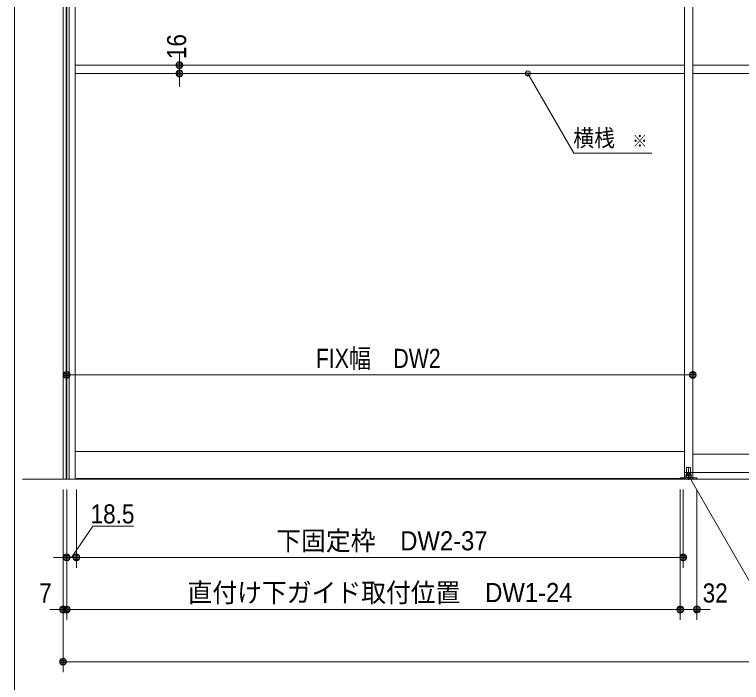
# Model space of a CAD drawing. Units: millimetres, scale not verified. Extents: x -6062 to 6062, y -3045 to 3045.
# Drawn here: x -5788 to -4394, y -2340 to -1059 of the extents above; entities that cross this region are included whole.
import ezdxf
from ezdxf.enums import TextEntityAlignment as Align

# ---------------------------------------------------------------- set-up
doc = ezdxf.new("R2010")
doc.units = ezdxf.units.MM
doc.header["$LTSCALE"] = 20
for name, color, linetype, lineweight in [('0-0_1図面枠', 7, 'Continuous', 9), ('0-1_3一般', 7, 'Continuous', 9), ('0-2_2寸法-1', 7, 'Continuous', 9), ('0-3_0', 7, 'Continuous', 9), ('0-4_2寸法-3', 7, 'Continuous', 9), ('0-5_2寸法-2', 7, 'Continuous', 9)]:
    doc.layers.add(name, color=color, linetype=linetype, lineweight=lineweight)
doc.styles.add('ＭＳ ゴシック', font='')
doc.styles.add('ＭＳ Ｐゴシック', font='')
doc.styles.get('ＭＳ ゴシック').set_extended_font_data('MS Gothic')
doc.styles.get('ＭＳ Ｐゴシック').set_extended_font_data('MS PGothic')

# ---------------------------------------------------------------- blocks, each defined once
blk = doc.blocks.new('グループ-2')
at = {"layer": '0-0_1図面枠'}
blk.add_lwpolyline([(-80000, 55400), (80000, 55400), (80000, -55400), (-80000, -55400)], close=True, dxfattribs=at)
blk = doc.blocks.new('図面枠')
at = {"layer": '0-0_1図面枠'}
blk.add_blockref('グループ-2', (0, 0), dxfattribs=at)
blk = doc.blocks.new('_Dot')
at = {"layer": '0-3_0'}
for p, q in [((-10, 0), (-20, 0)), ((9.78, 2), (-9.78, 2)), ((7.99, 6), (-7.99, 6)), ((9.16, -3.98), (-9.16, -3.98)), ((6, -7.98), (-6, -7.98))]:
    blk.add_line(p, q, dxfattribs=at)
for points in [[(10, 0), (9.92, 1.25), (9.69, 2.49), (9.3, 3.68), (8.76, 4.82), (8.09, 5.88), (7.29, 6.85), (6.37, 7.71), (5.36, 8.44), (4.26, 9.05), (3.09, 9.51), (1.87, 9.82), (0.63, 9.98), (-0.63, 9.98), (-1.87, 9.82), (-3.09, 9.51), (-4.26, 9.05), (-5.36, 8.44), (-6.37, 7.71), (-7.29, 6.85), (-8.09, 5.88), (-8.76, 4.82), (-9.3, 3.68), (-9.69, 2.49), (-9.92, 1.25), (-10, 0), (0, 0)], [(-10, 0), (-9.92, -1.25), (-9.69, -2.49), (-9.3, -3.68), (-8.76, -4.82), (-8.09, -5.88), (-7.29, -6.85), (-6.37, -7.71), (-5.36, -8.44), (-4.26, -9.05), (-3.09, -9.51), (-1.87, -9.82), (-0.63, -9.98), (0.63, -9.98), (1.87, -9.82), (3.09, -9.51), (4.26, -9.05), (5.36, -8.44), (6.37, -7.71), (7.29, -6.85), (8.09, -5.88), (8.76, -4.82), (9.3, -3.68), (9.69, -2.49), (9.92, -1.25), (10, 0), (0, 0)]]:
    blk.add_lwpolyline(points, close=True, dxfattribs=at)
blk = doc.blocks.new('グループ-25')
at = {"layer": '0-1_3一般'}
for p, q in [((-78000, -39000), (-78000, 7840)), ((-77680, -39000), (-77680, 7840)), ((-54320, 7840), (-54320, -39000)), ((-54000, 7840), (-54000, -39000)), ((-54320, -38740), (-54320, 7050)), ((-54000, -38740), (-54000, 7050)), ((-54320, -23120), (-77680, -23120)), ((-30640, -23120), (-54000, -23120)), ((-54320, -23440), (-77680, -23440)), ((-30640, -23440), (-54000, -23440)), ((-77680, -37940), (-54320, -37940)), ((-54000, -38040), (-30640, -38040)), ((-54235, -38560), (-54235, -38800)), ((-54095, -38550), (-54225, -38550)), ((-54160, -39027.8), (-54160, -38520)), ((-54085, -38800), (-54085, -38560)), ((-53998, -39000), (-78000, -39000)), ((-54370, -38970), (-77630, -38970)), ((-77630, -38970), (-77630, -39000)), ((-77630, -39000), (-54370, -39000)), ((-54480, -39000), (-54480, -38942)), ((-53840, -39000), (-54480, -39000)), ((-54370, -39000), (-54370, -38970)), ((-30320, -38740), (-54320, -38740)), ((-54260, -38922), (-54260, -38862)), ((-54260, -38922), (-54260, -38942)), ((-54060, -38922), (-54260, -38922)), ((-54060, -38922), (-54260, -38922)), ((-54235, -38800), (-54085, -38800)), ((-54086, -38800), (-54234, -38800)), ((-54234, -38800), (-54234, -38862)), ((-54120, -38862), (-54060, -38862)), ((-54086, -38800), (-54086, -38862)), ((-54060, -38922), (-54060, -38862)), ((-54060, -38942), (-53840, -38942)), ((-53840, -38942), (-53840, -39000))]:
    blk.add_line(p, q, dxfattribs=at)
for points in [[(-54480, -38942), (-54060, -38942), (-54060, -38922)], [(-54260, -38862), (-54200, -38862), (-54120, -38862)]]:
    blk.add_lwpolyline(points, dxfattribs=at)
for centre, start, end in [((-54225, -38560), 90, 180), ((-54095, -38560), 0, 90)]:
    blk.add_arc(centre, 10, start, end, dxfattribs=at)
blk = doc.blocks.new('グループ-26')
at = {"layer": '0-1_3一般'}
for p, q in [((-78000, 8000), (-78000, -39000)), ((-79696.5, -39000), (18903.5, -39000))]:
    blk.add_line(p, q, dxfattribs=at)
blk = doc.blocks.new('グループ-27')
at = {"layer": '0-1_3一般'}
for name in ['グループ-26', 'グループ-25']:
    blk.add_blockref(name, (0, 0), dxfattribs=at)
blk = doc.blocks.new('グループ-30')
at = {"layer": '0-1_3一般'}
blk.add_line((-78020, -39000), (-78020, 8000), dxfattribs=at)
blk.add_lwpolyline([(-78140, 8000), (-77900, 8000), (-77900, -39000), (-78140, -39000)], close=True, dxfattribs=at)

msp = doc.modelspace()

# ---------------------------------------------------------------- linework, layer by layer
at = {"layer": '0-2_2寸法-1'}
for p, q in [((-5687.5, -1730), (-5687.3, -1730)), ((-4487.5, -1730), (-4487.3, -1730)), ((-5674.79, -1750), (-4500.21, -1750)), ((-5669, -1970), (-5669, -2120)), ((-4511.5, -1970), (-4511.5, -2220)), ((-4506, -1970), (-4506, -2120)), ((-5656.29, -2100), (-4518.71, -2100)), ((-5687.5, -2120), (-5687.5, -2220)), ((-5674.79, -2200), (-4524.21, -2200)), ((-5694.5, -2220), (-5694.5, -2320)), ((-5681.79, -2300), (-941.21, -2300))]:
    msp.add_line(p, q, dxfattribs=at)
at = {"layer": '0-4_2寸法-3'}
for p, q in [((-4803.33, -1167.01), (-4803.67, -1167.01)), ((-4803.33, -1167.01), (-4803.67, -1167.01)), ((-4798.61, -1171.01), (-4808.39, -1171.01)), ((-4799.5, -1175.01), (-4807.5, -1175.01)), ((-4490.6, -1942.11), (-4500.4, -1942.11)), ((-4491.5, -1946.11), (-4499.5, -1946.11)), ((-4495.31, -1938.11), (-4495.69, -1938.11)), ((-4495.31, -1938.11), (-4495.69, -1938.11))]:
    msp.add_line(p, q, dxfattribs=at)
for points in [[(-4566.16, -1324.84), (-4715.26, -1324.84), (-4803.5, -1172)], [(-4495.5, -1943.1), (-4347.18, -2200), (-4031.17, -2200)]]:
    msp.add_lwpolyline(points, dxfattribs=at)
for centre in [(-4803.5, -1172), (-4803.5, -1172), (-4495.5, -1943.1), (-4495.5, -1943.1)]:
    msp.add_circle(centre, 5.01, dxfattribs=at)
at = {"layer": '0-5_2寸法-2'}
for p, q in [((-5471.5, -1143.29), (-5471.5, -1130.58)), ((-5471.5, -1156), (-5471.5, -1172)), ((-5451.5, -1156), (-5451.3, -1156)), ((-5451.5, -1172), (-5451.3, -1172)), ((-5471.5, -1184.71), (-5471.5, -1197.42)), ((-5694.5, -1970), (-5694.5, -2220)), ((-5687.5, -1970), (-5687.5, -2120)), ((-5669, -1970), (-5669, -2120)), ((-4511.5, -1970), (-4511.5, -2220)), ((-4479.5, -1970), (-4479.5, -2220)), ((-5700.21, -2100), (-5712.92, -2100)), ((-5687.5, -2100), (-5669, -2100)), ((-5656.29, -2100), (-5643.58, -2100)), ((-5687.5, -2120), (-5687.5, -2220)), ((-5707.21, -2200), (-5719.92, -2200)), ((-5687.5, -2200), (-5694.5, -2200)), ((-5674.79, -2200), (-5662.08, -2200)), ((-4524.21, -2200), (-4536.92, -2200)), ((-4479.5, -2200), (-4511.5, -2200)), ((-4466.79, -2200), (-4454.08, -2200))]:
    msp.add_line(p, q, dxfattribs=at)
msp.add_lwpolyline([(-5559.45, -2040), (-5637.56, -2040), (-5678.25, -2100)], dxfattribs=at)

# ---------------------------------------------------------------- block references
at = {"layer": '0-0_1図面枠', "xscale": 0.05, "yscale": 0.05}
msp.add_blockref('図面枠', (-1787.5, 0), dxfattribs=at)
msp.add_blockref('図面枠', (-1787.5, 0), dxfattribs=at)
at = {"layer": '0-1_3一般', "xscale": 0.05, "yscale": 0.05}
for name in ['グループ-27', 'グループ-30']:
    msp.add_blockref(name, (-1787.5, 0), dxfattribs=at)
at = {"layer": '0-2_2寸法-1', "xscale": 0.6356201, "yscale": 0.6356201, "rotation": 180}
for p in [(-5687.5, -1750), (-5669, -2100), (-5687.5, -2200), (-5694.5, -2300)]:
    msp.add_blockref('_Dot', p, dxfattribs=at)
at = {"layer": '0-2_2寸法-1', "xscale": 0.6356201, "yscale": 0.6356201}
for p in [(-4487.5, -1750), (-4506, -2100), (-4511.5, -2200)]:
    msp.add_blockref('_Dot', p, dxfattribs=at)
at = {"layer": '0-5_2寸法-2', "xscale": 0.6356201, "yscale": 0.6356201}
for p, rotation in [((-5471.5, -1156), 270), ((-5471.5, -1172), 90), ((-5669, -2100), 180), ((-5687.5, -2200), 180), ((-4479.5, -2200), 180)]:
    msp.add_blockref('_Dot', p, dxfattribs=dict(at, rotation=rotation))
for p in [(-5687.5, -2100), (-5694.5, -2200), (-4511.5, -2200)]:
    msp.add_blockref('_Dot', p, dxfattribs=at)

# ---------------------------------------------------------------- texts
at = {"layer": '0-2_2寸法-1', "style": 'ＭＳ Ｐゴシック'}
for s, width, p in [('FIX幅\u3000DW2', 0.85, (-5210, -1747.65)), ('下固定枠\u3000DW2-37', 0.95, (-5285.87, -2097.47)), ('直付け下ガイド取付位置\u3000DW1-24', 0.95, (-5455.88, -2196.79))]:
    msp.add_text(s, height=36.69, dxfattribs=dict(at, width=width)).set_placement(p, align=Align.BOTTOM_LEFT)
at = {"layer": '0-4_2寸法-3', "style": 'ＭＳ ゴシック', "width": 0.9}
for s, height, p in [('横桟', 32.55, (-4716.61, -1321.66)), ('※', 23.31, (-4603.26, -1319.88))]:
    msp.add_text(s, height=height, dxfattribs=at).set_placement(p, align=Align.BOTTOM_LEFT)
at = {"layer": '0-5_2寸法-2', "style": 'ＭＳ Ｐゴシック', "width": 0.9}
msp.add_text('16', height=36.66, rotation=90, dxfattribs=at).set_placement((-5447.53, -1144.33), align=Align.BOTTOM_LEFT)
for s, height, p in [('18.5', 36.69, (-5641.72, -2045.96)), ('7', 36.66, (-5740.4, -2197.52)), ('32', 36.66, (-4468.59, -2197.52))]:
    msp.add_text(s, height=height, dxfattribs=at).set_placement(p, align=Align.BOTTOM_LEFT)

doc.saveas('drawing.dxf')
